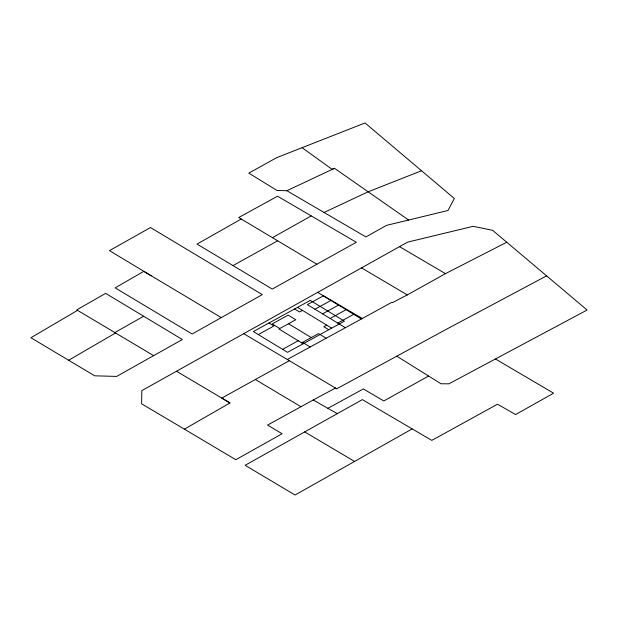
<?xml version="1.0" encoding="UTF-8"?>
<svg xmlns="http://www.w3.org/2000/svg" width="618" height="618" viewBox="0 0 618 618"><rect width="100%" height="100%" fill="white"/><g stroke="black" fill="none" stroke-linecap="round" stroke-linejoin="round"><path stroke-width="0.93" d="M176.485 371.248L229.981 402.936L184.396 429.147L141.615 403.809L141.839 390.599L407.656 242.117L473.133 226.335L492.569 230.275L587.1 310.027L448.877 383.832L440.943 383.747L396.795 356.184M77.551 310.352L30.9 337.737L94.693 375.814L116.647 376.416L182.349 339.529L105.647 293.372L76.756 309.873L153.673 355.674M68.629 360.263L115.558 332.978L114.855 332.561L143.639 316.254M241.229 219.035L197.042 244.11L272.275 289.054L356.308 242.271L277.552 196.215L238.718 217.521L316.887 264.226M412.167 428.9L362.333 399.622L245.13 465.292L295.049 495.026L412.167 428.9L431.804 440.379L497.536 404.211L515.605 414.554L553.589 393.187L495.574 359.066M221.29 317.606L192.128 334.021L115.164 287.864L143.809 271.356L221.29 317.606L262.271 294.631L150.483 227.548L109.471 250.614L151.24 275.806M272.391 237.706L311.148 215.945M287.285 359.491L391.858 302.318L392.422 302.666L407.285 294.91L445.47 273.643L506.783 242.217M233.017 265.601L277.606 240.835M428.598 376.038L383.817 400.951L363.345 388.938L327.88 408.32L313.233 400L267.532 425.091L282.14 433.728L235.775 459.73L184.396 429.147M289.348 360.711L221.762 398.085L229.981 402.936M258.301 334.562L273.959 325.987L269.008 322.975M302.441 310.367L299.537 311.966L294.585 308.961M314.948 309.232L330.939 300.472M322.534 313.851L338.525 305.083M330.128 318.463L346.111 309.703M282.58 349.332L298.239 340.75M326.729 325.138L323.817 326.737L328.761 329.742M301.669 342.835L318.533 333.596L326.119 338.208M337.714 323.075L353.697 314.315M313.233 400L335.481 388.034L336.71 388.768L445.539 329.742L546.691 275.813M286.876 190.723L334.508 168.32L408.622 220.047L448.019 210.468L454.338 198.478L365.037 122.974L276.702 157.652L248.784 173.14L277.049 190.468L286.876 190.723L365.902 236.933L386.629 225.323L408.622 220.047M324.041 212.468L368.119 191.812L421.538 170.753M334.508 168.32L332.067 169.293L302.086 147.687M327.88 408.32L337.258 413.643M317.498 292.306L362.225 318.417M399.506 246.644L445.47 273.643M361.46 267.841L407.285 294.91M243.453 333.527L336.71 388.768M304.705 431.897L354.616 461.476M255.327 379.522L300.912 406.69M361.291 318.934L323.345 295.86L307.362 304.62L345.3 327.694M297.497 307.362L331.673 328.143M288.49 323.732L311.256 337.582M279.776 328.513L272.19 323.894L288.181 315.134L295.767 319.745L278.903 328.992L303.183 343.762M302.542 342.357L310.136 346.968M310.244 300.379L253.357 331.557L287.524 352.337L344.419 321.159L310.244 300.379"/></g></svg>
